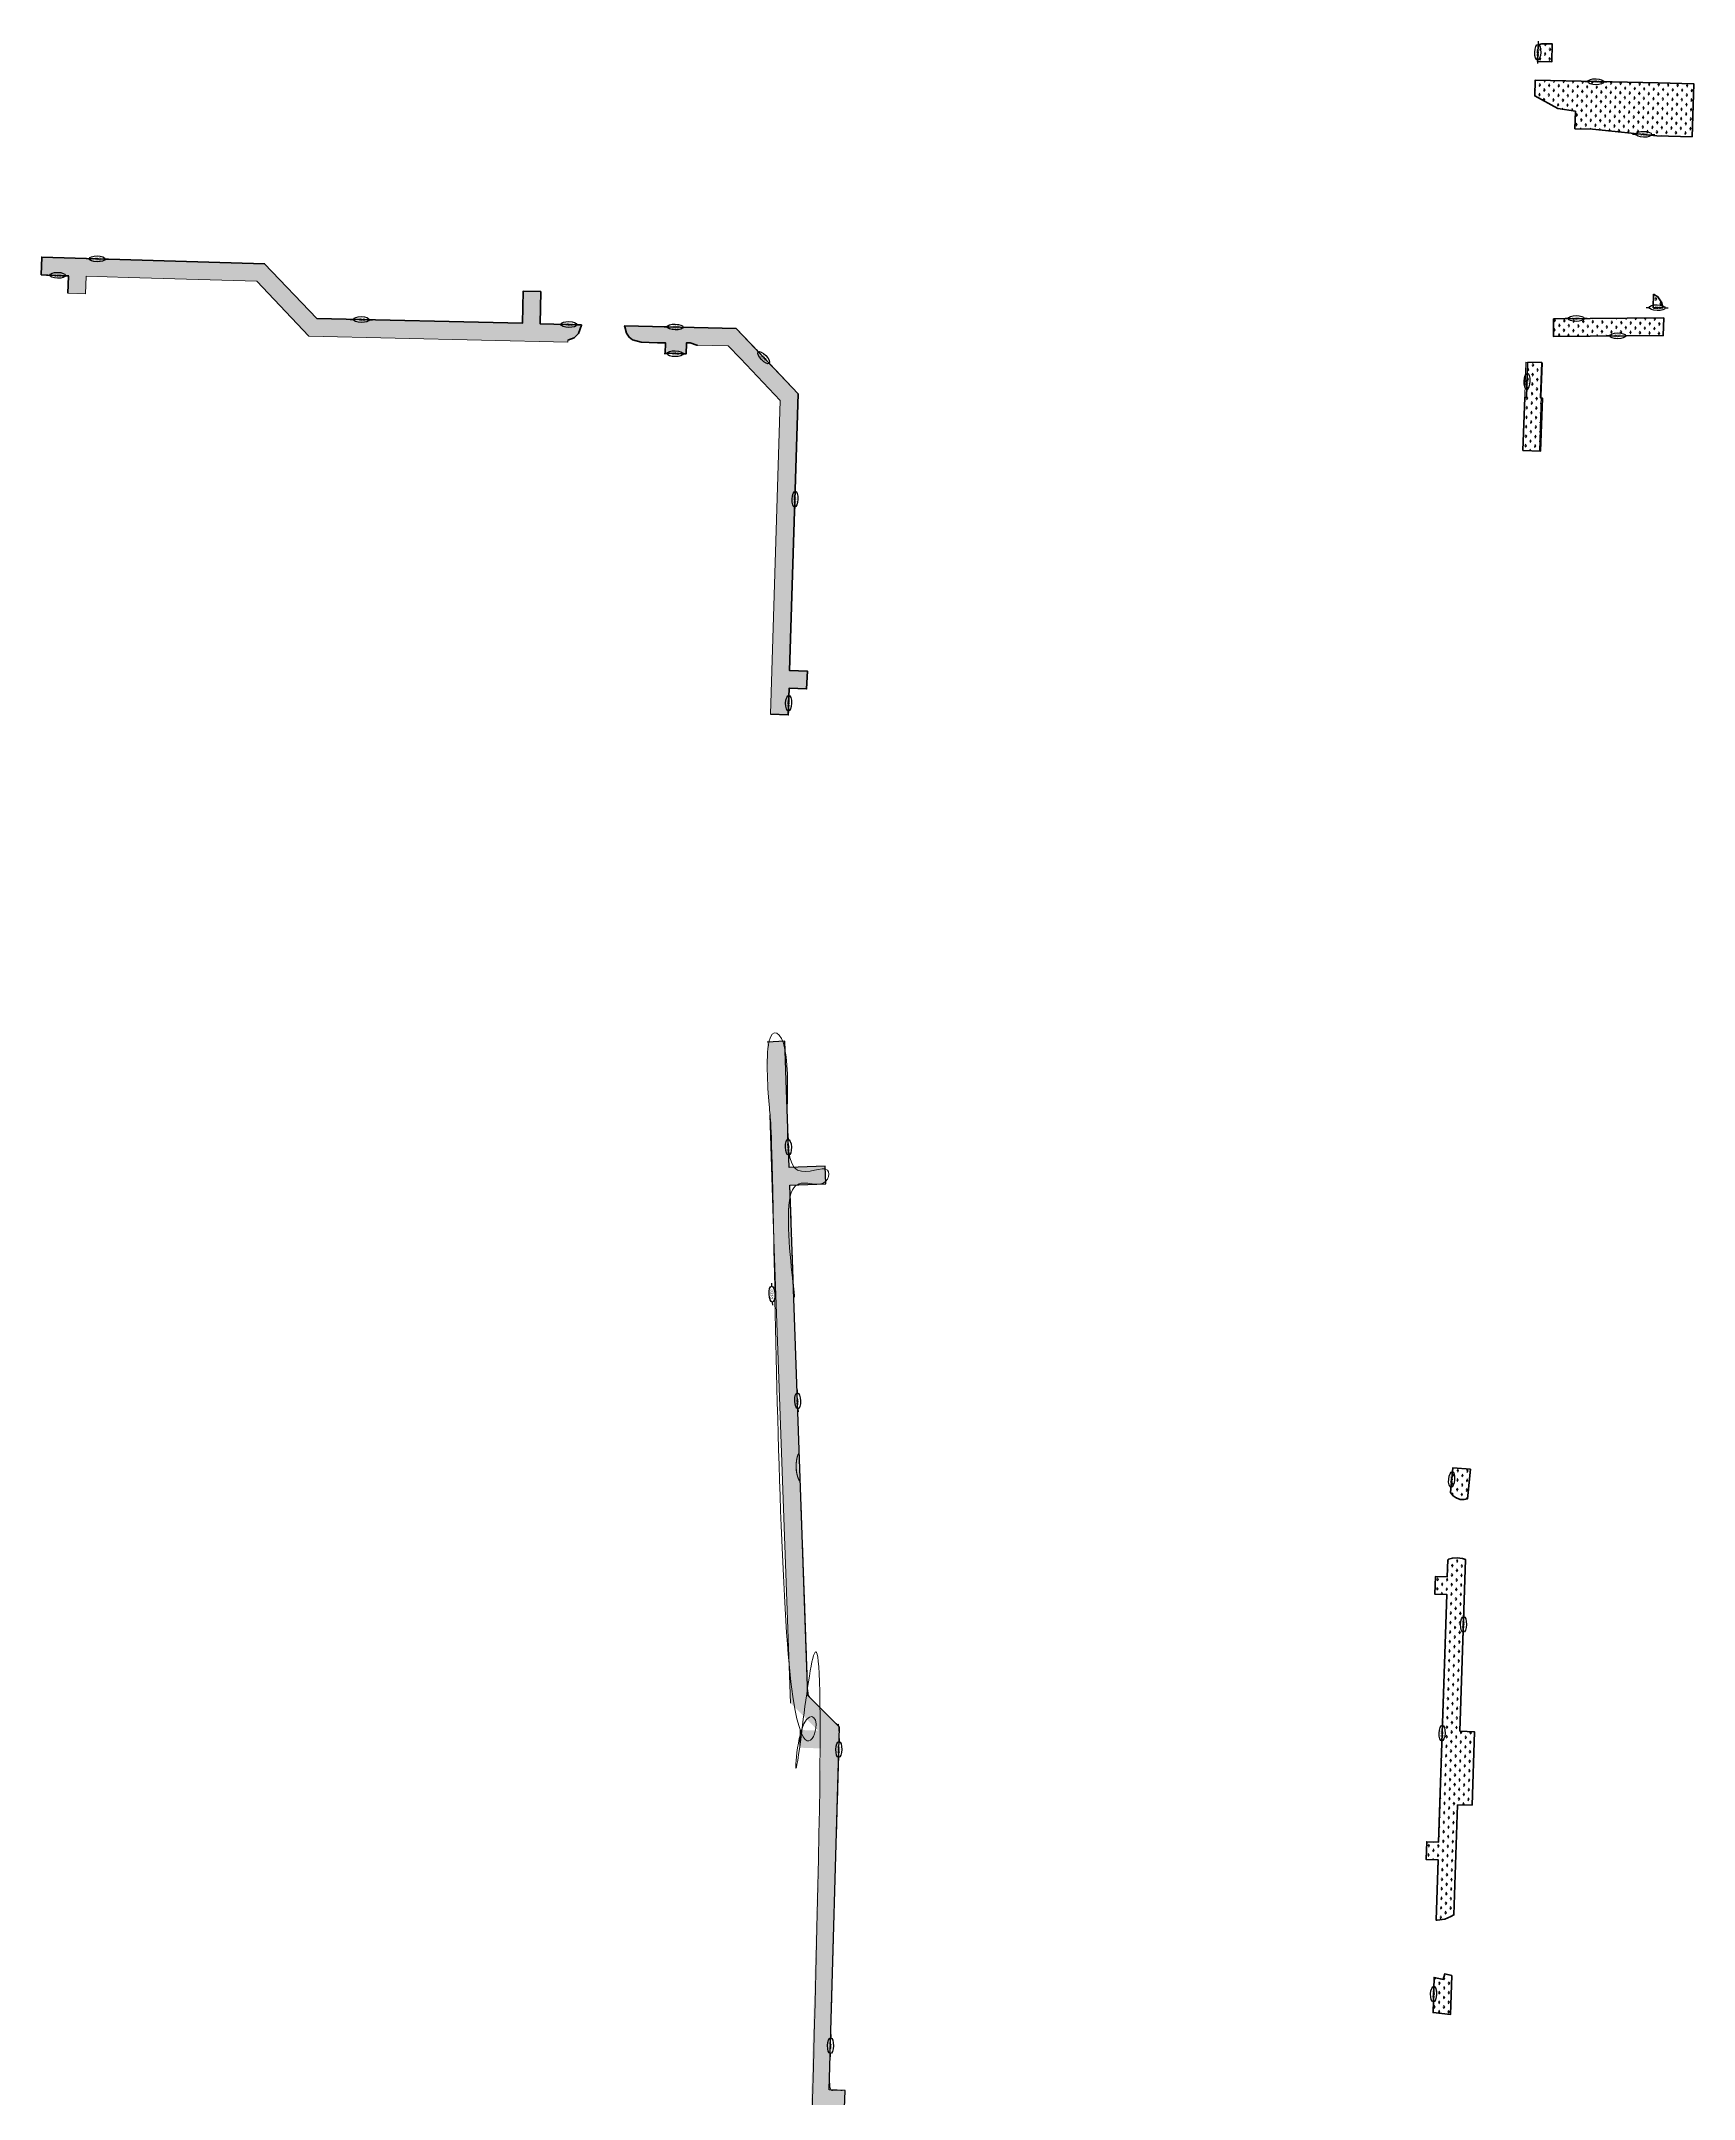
# Model space of a CAD drawing. Extents: x 2536944 to 2538528, y 7112605 to 7129181.
# Drawn here: x 2537487 to 2538422, y 7123994 to 7125157 of the extents above; entities that cross this region are included whole.
import ezdxf

# ---------------------------------------------------------------- set-up
doc = ezdxf.new("R2010")
doc.units = 0
doc.header["$MEASUREMENT"] = 0
for name, color, linetype, lineweight in [('C-SW3P-BSOD-09', 7, 'Continuous', 0), ('C-SW3P-BSOD-10', 7, 'Continuous', 0), ('C-SW3P-BSOD-14', 7, 'Continuous', 13), ('C-SW3P-BSOD-SS07', 7, 'Continuous', 0), ('C-SW3P-RFD-09', 7, 'Continuous', 30), ('C-SW3P-SCFN-08', 7, 'Continuous', 0), ('C-SW3P-SCFN-09', 7, 'Continuous', 30), ('C-SW3P-SCFN-10', 7, 'Continuous', 30), ('C-SW3P-SCFN-14', 7, 'Continuous', 40), ('C-SW3P-SCFN-SS03', 7, 'Continuous', 30), ('C-SW3P-SCFN-SS07', 7, 'Continuous', 30)]:
    doc.layers.add(name, color=color, linetype=linetype, lineweight=lineweight)
doc.styles.add('L80', font='simplex.shx', dxfattribs={"height": 0.006667})

# ---------------------------------------------------------------- blocks, each defined once
blk = doc.blocks.new('*U41')
at = {"layer": 'C-SW3P-SCFN-10', "lineweight": 30}
for p, q in [((0.1, 12.5), (0.1, 9)), ((-0.1, -9), (-0.1, -12.5))]:
    blk.add_line(p, q, dxfattribs=at)
blk.add_ellipse((0, 0), major_axis=(0.09, 8.99), ratio=0.369951, dxfattribs=at)
at = {"layer": 'C-SW3P-SCFN-10', "lineweight": 30, "insert": (-1.5, -0.2), "char_height": 3, "width": 189.698, "attachment_point": 2, "rotation": 89.4432, "style": 'L80'}
blk.add_mtext('\\FBRIDGE.shx;SCF\\P ', dxfattribs=at)
blk = doc.blocks.new('*U42')
at = {"layer": 'C-SW3P-SCFN-10', "lineweight": 30}
for p, q in [((0.1, 12.5), (0.1, 9)), ((-0.1, -9), (-0.1, -12.5))]:
    blk.add_line(p, q, dxfattribs=at)
blk.add_ellipse((0, 0), major_axis=(0.09, 8.99), ratio=0.369951, dxfattribs=at)
at = {"layer": 'C-SW3P-SCFN-10', "lineweight": 30, "insert": (-1.5, -0.2), "char_height": 3, "width": 189.698, "attachment_point": 2, "rotation": 89.4432, "style": 'L80'}
blk.add_mtext('\\FBRIDGE.shx;SCF\\P ', dxfattribs=at)
blk = doc.blocks.new('*U43')
at = {"layer": 'C-SW3P-SCFN-10', "lineweight": 30}
for p, q in [((0.1, 12.5), (0.1, 9)), ((-0.1, -9), (-0.1, -12.5))]:
    blk.add_line(p, q, dxfattribs=at)
blk.add_ellipse((0, 0), major_axis=(0.09, 8.99), ratio=0.369951, dxfattribs=at)
at = {"layer": 'C-SW3P-SCFN-10', "lineweight": 30, "insert": (-1.5, -0.2), "char_height": 3, "width": 189.698, "attachment_point": 2, "rotation": 89.4432, "style": 'L80'}
blk.add_mtext('\\FBRIDGE.shx;SCF\\P ', dxfattribs=at)
blk = doc.blocks.new('*U44')
at = {"layer": 'C-SW3P-SCFN-10', "lineweight": 30}
for p, q in [((0.1, 12.5), (0.1, 9)), ((-0.1, -9), (-0.1, -12.5))]:
    blk.add_line(p, q, dxfattribs=at)
blk.add_ellipse((0, 0), major_axis=(0.09, 8.99), ratio=0.369951, dxfattribs=at)
at = {"layer": 'C-SW3P-SCFN-10', "lineweight": 30, "insert": (-1.5, -0.2), "char_height": 3, "width": 189.698, "attachment_point": 2, "rotation": 89.4432, "style": 'L80'}
blk.add_mtext('\\FBRIDGE.shx;SCF\\P ', dxfattribs=at)
blk = doc.blocks.new('*U85')
at = {"layer": 'C-SW3P-RFD-09'}
for p, q in [((0.1, 12.5), (0.1, 9)), ((-0.1, -9), (-0.1, -12.5))]:
    blk.add_line(p, q, dxfattribs=at)
blk.add_ellipse((0, 0), major_axis=(0.09, 8.99), ratio=0.369951, dxfattribs=at)
at = {"layer": 'C-SW3P-RFD-09', "insert": (-1.5, 0), "char_height": 3, "width": 189.698, "attachment_point": 2, "rotation": 89.4432, "style": 'L80'}
blk.add_mtext('\\FBRIDGE.shx;RFD2\\P ', dxfattribs=at)
blk = doc.blocks.new('*U86')
at = {"layer": 'C-SW3P-SCFN-09'}
for p, q in [((0.1, 12.5), (0.1, 9)), ((-0.1, -9), (-0.1, -12.5))]:
    blk.add_line(p, q, dxfattribs=at)
blk.add_ellipse((0, 0), major_axis=(0.09, 8.99), ratio=0.369951, dxfattribs=at)
at = {"layer": 'C-SW3P-SCFN-09', "insert": (-1.5, -0.2), "char_height": 3, "width": 189.698, "attachment_point": 2, "rotation": 89.4432, "style": 'L80'}
blk.add_mtext('\\FBRIDGE.shx;SCF\\P ', dxfattribs=at)
blk = doc.blocks.new('*U89')
at = {"layer": 'C-SW3P-SCFN-09'}
for p, q in [((0.1, 12.5), (0.1, 9)), ((-0.1, -9), (-0.1, -12.5))]:
    blk.add_line(p, q, dxfattribs=at)
blk.add_ellipse((0, 0), major_axis=(0.09, 8.99), ratio=0.369951, dxfattribs=at)
at = {"layer": 'C-SW3P-SCFN-09', "insert": (-1.5, -0.2), "char_height": 3, "width": 189.698, "attachment_point": 2, "rotation": 89.4432, "style": 'L80'}
blk.add_mtext('\\FBRIDGE.shx;SCF\\P ', dxfattribs=at)
blk = doc.blocks.new('*U90')
at = {"layer": 'C-SW3P-SCFN-09'}
for p, q in [((0.1, 12.5), (0.1, 9)), ((-0.1, -9), (-0.1, -12.5))]:
    blk.add_line(p, q, dxfattribs=at)
blk.add_ellipse((0, 0), major_axis=(0.09, 8.99), ratio=0.369951, dxfattribs=at)
at = {"layer": 'C-SW3P-SCFN-09', "insert": (-1.5, -0.2), "char_height": 3, "width": 189.698, "attachment_point": 2, "rotation": 89.4432, "style": 'L80'}
blk.add_mtext('\\FBRIDGE.shx;SCF\\P ', dxfattribs=at)
blk = doc.blocks.new('*U91')
at = {"layer": 'C-SW3P-SCFN-09'}
for p, q in [((0.1, 12.5), (0.1, 9)), ((-0.1, -9), (-0.1, -12.5))]:
    blk.add_line(p, q, dxfattribs=at)
blk.add_ellipse((0, 0), major_axis=(0.09, 8.99), ratio=0.369951, dxfattribs=at)
at = {"layer": 'C-SW3P-SCFN-09', "insert": (-1.5, -0.2), "char_height": 3, "width": 189.698, "attachment_point": 2, "rotation": 89.4432, "style": 'L80'}
blk.add_mtext('\\FBRIDGE.shx;SCF\\P ', dxfattribs=at)
blk = doc.blocks.new('*U92')
at = {"layer": 'C-SW3P-SCFN-09'}
for p, q in [((0.1, 12.5), (0.1, 9)), ((-0.1, -9), (-0.1, -12.5))]:
    blk.add_line(p, q, dxfattribs=at)
blk.add_ellipse((0, 0), major_axis=(0.09, 8.99), ratio=0.369951, dxfattribs=at)
at = {"layer": 'C-SW3P-SCFN-09', "insert": (-1.5, -0.2), "char_height": 3, "width": 189.698, "attachment_point": 2, "rotation": 89.4432, "style": 'L80'}
blk.add_mtext('\\FBRIDGE.shx;SCF\\P ', dxfattribs=at)
blk = doc.blocks.new('*U93')
at = {"layer": 'C-SW3P-SCFN-09'}
for p, q in [((0.1, 12.5), (0.1, 9)), ((-0.1, -9), (-0.1, -12.5))]:
    blk.add_line(p, q, dxfattribs=at)
blk.add_ellipse((0, 0), major_axis=(0.09, 8.99), ratio=0.369951, dxfattribs=at)
at = {"layer": 'C-SW3P-SCFN-09', "insert": (-1.5, -0.2), "char_height": 3, "width": 189.698, "attachment_point": 2, "rotation": 89.4432, "style": 'L80'}
blk.add_mtext('\\FBRIDGE.shx;SCF\\P ', dxfattribs=at)
blk = doc.blocks.new('*U94')
at = {"layer": 'C-SW3P-SCFN-09'}
for p, q in [((0.1, 12.5), (0.1, 9)), ((-0.1, -9), (-0.1, -12.5))]:
    blk.add_line(p, q, dxfattribs=at)
blk.add_ellipse((0, 0), major_axis=(0.09, 8.99), ratio=0.369951, dxfattribs=at)
at = {"layer": 'C-SW3P-SCFN-09', "insert": (-1.5, -0.2), "char_height": 3, "width": 189.698, "attachment_point": 2, "rotation": 89.4432, "style": 'L80'}
blk.add_mtext('\\FBRIDGE.shx;SCF\\P ', dxfattribs=at)
blk = doc.blocks.new('*U95')
at = {"layer": 'C-SW3P-SCFN-09'}
for p, q in [((0.1, 12.5), (0.1, 9)), ((-0.1, -9), (-0.1, -12.5))]:
    blk.add_line(p, q, dxfattribs=at)
blk.add_ellipse((0, 0), major_axis=(0.09, 8.99), ratio=0.369951, dxfattribs=at)
at = {"layer": 'C-SW3P-SCFN-09', "insert": (-1.5, -0.2), "char_height": 3, "width": 189.698, "attachment_point": 2, "rotation": 89.4432, "style": 'L80'}
blk.add_mtext('\\FBRIDGE.shx;SCF\\P ', dxfattribs=at)
blk = doc.blocks.new('*U96')
at = {"layer": 'C-SW3P-SCFN-09'}
for p, q in [((0.1, 12.5), (0.1, 9)), ((-0.1, -9), (-0.1, -12.5))]:
    blk.add_line(p, q, dxfattribs=at)
blk.add_ellipse((0, 0), major_axis=(0.09, 8.99), ratio=0.369951, dxfattribs=at)
at = {"layer": 'C-SW3P-SCFN-09', "insert": (-1.5, -0.2), "char_height": 3, "width": 189.698, "attachment_point": 2, "rotation": 89.4432, "style": 'L80'}
blk.add_mtext('\\FBRIDGE.shx;SCF\\P ', dxfattribs=at)
blk = doc.blocks.new('*U97')
at = {"layer": 'C-SW3P-SCFN-09'}
for p, q in [((0.1, 12.5), (0.1, 9)), ((-0.1, -9), (-0.1, -12.5))]:
    blk.add_line(p, q, dxfattribs=at)
blk.add_ellipse((0, 0), major_axis=(0.09, 8.99), ratio=0.369951, dxfattribs=at)
at = {"layer": 'C-SW3P-SCFN-09', "insert": (-1.5, -0.2), "char_height": 3, "width": 189.698, "attachment_point": 2, "rotation": 89.4432, "style": 'L80'}
blk.add_mtext('\\FBRIDGE.shx;SCF\\P ', dxfattribs=at)
blk = doc.blocks.new('*U98')
at = {"layer": 'C-SW3P-SCFN-09'}
for p, q in [((0.1, 12.5), (0.1, 9)), ((-0.1, -9), (-0.1, -12.5))]:
    blk.add_line(p, q, dxfattribs=at)
blk.add_ellipse((0, 0), major_axis=(0.09, 8.99), ratio=0.369951, dxfattribs=at)
at = {"layer": 'C-SW3P-SCFN-09', "insert": (-1.5, -0.2), "char_height": 3, "width": 189.698, "attachment_point": 2, "rotation": 89.4432, "style": 'L80'}
blk.add_mtext('\\FBRIDGE.shx;SCF\\P ', dxfattribs=at)
blk = doc.blocks.new('*U99')
at = {"layer": 'C-SW3P-SCFN-09'}
for p, q in [((0.1, 12.5), (0.1, 9)), ((-0.1, -9), (-0.1, -12.5))]:
    blk.add_line(p, q, dxfattribs=at)
blk.add_ellipse((0, 0), major_axis=(0.09, 8.99), ratio=0.369951, dxfattribs=at)
at = {"layer": 'C-SW3P-SCFN-09', "insert": (-1.5, -0.2), "char_height": 3, "width": 189.698, "attachment_point": 2, "rotation": 89.4432, "style": 'L80'}
blk.add_mtext('\\FBRIDGE.shx;SCF\\P ', dxfattribs=at)
blk = doc.blocks.new('*U100')
at = {"layer": 'C-SW3P-SCFN-09'}
for p, q in [((0.1, 12.5), (0.1, 9)), ((-0.1, -9), (-0.1, -12.5))]:
    blk.add_line(p, q, dxfattribs=at)
blk.add_ellipse((0, 0), major_axis=(0.09, 8.99), ratio=0.369951, dxfattribs=at)
at = {"layer": 'C-SW3P-SCFN-09', "insert": (-1.5, -0.2), "char_height": 3, "width": 189.698, "attachment_point": 2, "rotation": 89.4432, "style": 'L80'}
blk.add_mtext('\\FBRIDGE.shx;SCF\\P ', dxfattribs=at)
blk = doc.blocks.new('*U114')
at = {"layer": 'C-SW3P-SCFN-SS07', "lineweight": 30}
for p, q in [((0.1, 12.5), (0.1, 9)), ((-0.1, -9), (-0.1, -12.5))]:
    blk.add_line(p, q, dxfattribs=at)
blk.add_ellipse((0, 0), major_axis=(0.09, 8.99), ratio=0.369951, dxfattribs=at)
at = {"layer": 'C-SW3P-SCFN-SS07', "lineweight": 30, "insert": (-1.5, -0.2), "char_height": 3, "width": 189.698, "attachment_point": 2, "rotation": 89.4432, "style": 'L80'}
blk.add_mtext('\\FBRIDGE.shx;SCF\\P ', dxfattribs=at)
blk = doc.blocks.new('*U115')
at = {"layer": 'C-SW3P-SCFN-SS07', "lineweight": 30}
for p, q in [((0.1, 12.5), (0.1, 9)), ((-0.1, -9), (-0.1, -12.5))]:
    blk.add_line(p, q, dxfattribs=at)
blk.add_ellipse((0, 0), major_axis=(0.09, 8.99), ratio=0.369951, dxfattribs=at)
at = {"layer": 'C-SW3P-SCFN-SS07', "lineweight": 30, "insert": (-1.5, -0.2), "char_height": 3, "width": 189.698, "attachment_point": 2, "rotation": 89.4432, "style": 'L80'}
blk.add_mtext('\\FBRIDGE.shx;SCF\\P ', dxfattribs=at)
blk = doc.blocks.new('*U126')
at = {"layer": 'C-SW3P-SCFN-14', "lineweight": 30}
for p, q in [((0.1, 12.5), (0.1, 9)), ((-0.1, -9), (-0.1, -12.5))]:
    blk.add_line(p, q, dxfattribs=at)
blk.add_ellipse((0, 0), major_axis=(0.09, 8.99), ratio=0.369951, dxfattribs=at)
at = {"layer": 'C-SW3P-SCFN-14', "lineweight": 30, "insert": (-1.5, -0.2), "char_height": 3, "width": 189.698, "attachment_point": 2, "rotation": 89.4432, "style": 'L80'}
blk.add_mtext('\\FBRIDGE.shx;SCF\\P ', dxfattribs=at)
blk = doc.blocks.new('*U127')
at = {"layer": 'C-SW3P-SCFN-14', "lineweight": 30}
for p, q in [((0.1, 12.5), (0.1, 9)), ((-0.1, -9), (-0.1, -12.5))]:
    blk.add_line(p, q, dxfattribs=at)
blk.add_ellipse((0, 0), major_axis=(0.09, 8.99), ratio=0.369951, dxfattribs=at)
at = {"layer": 'C-SW3P-SCFN-14', "lineweight": 30, "insert": (-1.5, -0.2), "char_height": 3, "width": 189.698, "attachment_point": 2, "rotation": 89.4432, "style": 'L80'}
blk.add_mtext('\\FBRIDGE.shx;SCF\\P ', dxfattribs=at)
blk = doc.blocks.new('*U128')
at = {"layer": 'C-SW3P-SCFN-14', "lineweight": 30}
for p, q in [((0.1, 12.5), (0.1, 9)), ((-0.1, -9), (-0.1, -12.5))]:
    blk.add_line(p, q, dxfattribs=at)
blk.add_ellipse((0, 0), major_axis=(0.09, 8.99), ratio=0.369951, dxfattribs=at)
at = {"layer": 'C-SW3P-SCFN-14', "lineweight": 30, "insert": (-1.5, -0.2), "char_height": 3, "width": 189.698, "attachment_point": 2, "rotation": 89.4432, "style": 'L80'}
blk.add_mtext('\\FBRIDGE.shx;SCF\\P ', dxfattribs=at)
blk = doc.blocks.new('*U129')
at = {"layer": 'C-SW3P-SCFN-14', "lineweight": 30}
for p, q in [((0.1, 12.5), (0.1, 9)), ((-0.1, -9), (-0.1, -12.5))]:
    blk.add_line(p, q, dxfattribs=at)
blk.add_ellipse((0, 0), major_axis=(0.09, 8.99), ratio=0.369951, dxfattribs=at)
at = {"layer": 'C-SW3P-SCFN-14', "lineweight": 30, "insert": (-1.5, -0.2), "char_height": 3, "width": 189.698, "attachment_point": 2, "rotation": 89.4432, "style": 'L80'}
blk.add_mtext('\\FBRIDGE.shx;SCF\\P ', dxfattribs=at)
blk = doc.blocks.new('*U130')
at = {"layer": 'C-SW3P-SCFN-14', "lineweight": 30}
for p, q in [((0.1, 12.5), (0.1, 9)), ((-0.1, -9), (-0.1, -12.5))]:
    blk.add_line(p, q, dxfattribs=at)
blk.add_ellipse((0, 0), major_axis=(0.09, 8.99), ratio=0.369951, dxfattribs=at)
at = {"layer": 'C-SW3P-SCFN-14', "lineweight": 30, "insert": (-1.5, -0.2), "char_height": 3, "width": 189.698, "attachment_point": 2, "rotation": 89.4432, "style": 'L80'}
blk.add_mtext('\\FBRIDGE.shx;SCF\\P ', dxfattribs=at)

msp = doc.modelspace()

# ---------------------------------------------------------------- hatches: boundary and pattern name
at = {"layer": 'C-SW3P-BSOD-09', "lineweight": 13}
h = msp.add_hatch(dxfattribs=at)
h.set_pattern_fill('GRASS', color=256, style=0)
h.set_pattern_definition([(-1.9833, (2537698.812, 7124995.7665), (5.18672, -5.55884), [1.008, -4.368]), (126.67647, (2537699.81945, 7124995.7316), (15.3741082, -22.0492902), [1.07572, -33.34747]), (229.35685, (2537699.81945, 7124995.7316), (-16.8625683, -20.932945), [1.07572, -33.34747]), (126.67647, (2537702.4128, 7124992.9522), (15.3741082, -22.0492902), [1.07572, -33.34747]), (-1.9833, (2537701.5915, 7124998.36), (5.18672, -5.55884), [1.008, -4.368]), (229.35685, (2537702.5989, 7124998.325), (-16.8625683, -20.932945), [1.07572, -33.34747])])
h.paths.add_polyline_path([(2537536.5, 7125023), (2537609.2, 7125020.8), (2537638.7, 7124989.9), (2537785, 7124986.5), (2537785.1, 7124987.6), (2537788.7, 7124988.9), (2537791.2, 7124991.4), (2537792.8, 7124996), (2537792.8, 7124996.3), (2537769.4, 7124996.8), (2537769.8, 7125015), (2537759.8, 7125015.2), (2537759.4, 7124997.1), (2537643.1, 7124999.8), (2537613.6, 7125030.7), (2537487.6, 7125034.5), (2537487.3, 7125024.5), (2537502.7, 7125024.1), (2537502.4, 7125014.1), (2537512.4, 7125013.8), (2537512.7, 7125023.8)])
h = msp.add_hatch(dxfattribs=at)
h.set_pattern_fill('GRASS', color=256, style=0)
h.set_pattern_definition([(-1.9833, (2537902.171, 7124836.117), (5.18672, -5.55884), [1.008, -4.368]), (126.67647, (2537903.1784, 7124836.0819), (15.374108, -22.0492902), [1.07572, -33.34747]), (229.35685, (2537903.1784, 7124836.0819), (-16.8625683, -20.932945), [1.07572, -33.34747]), (126.67647, (2537905.77175, 7124833.3025), (15.374108, -22.0492902), [1.07572, -33.34747]), (-1.9833, (2537904.9504, 7124838.71), (5.18672, -5.55884), [1.008, -4.368]), (229.35685, (2537905.9578, 7124838.6753), (-16.8625683, -20.932945), [1.07572, -33.34747])])
h.paths.add_polyline_path([(2537871.4, 7124994.4), (2537861.4, 7124994.7), (2537817.2, 7124995.7), (2537817.3, 7124995), (2537818.2, 7124991.5), (2537819.7, 7124989.3), (2537821.8, 7124987.6), (2537823.8, 7124987), (2537826.5, 7124986.4), (2537831, 7124986.3), (2537840.3, 7124986.2), (2537840.2, 7124980.2), (2537852, 7124979.9), (2537852.1, 7124986), (2537854.2, 7124986), (2537858, 7124984.8), (2537858.3, 7124984.7), (2537875.8, 7124984.3), (2537882.7, 7124977.1), (2537905.2, 7124953.4), (2537899.7, 7124776.2), (2537909.7, 7124775.8), (2537910.2, 7124790.8), (2537920.1, 7124790.5), (2537920.5, 7124800.5), (2537910.5, 7124800.8), (2537915.3, 7124957.2), (2537892.8, 7124981), (2537880.2, 7124994.2)])
h = msp.add_hatch(dxfattribs=at)
h.set_pattern_fill('GRASS', color=256, style=0)
h.set_pattern_definition([(-1.98334, (2537919.5197, 7123779.7326), (5.186722, -5.558837), [1.008, -4.368]), (126.67647, (2537920.5271, 7123779.6977), (15.3741082, -22.0492902), [1.075725, -33.34747]), (229.35685, (2537920.5271, 7123779.6977), (-16.8625683, -20.9329451), [1.075725, -33.34747]), (126.67647, (2537923.12045, 7123776.91825), (15.3741082, -22.0492902), [1.075725, -33.34747]), (-1.98334, (2537922.299, 7123782.326), (5.186722, -5.558837), [1.008, -4.368]), (229.35685, (2537923.3065, 7123782.291), (-16.8625683, -20.9329451), [1.075725, -33.34747])])
edge = h.paths.add_edge_path()
edge.add_line((2537925.7, 7123748.8), (2537927, 7123793.8))
edge.add_line((2537927, 7123793.8), (2537932.6, 7123988.7))
edge.add_line((2537932.6, 7123988.7), (2537941.5, 7123988.4))
edge.add_line((2537941.5, 7123988.4), (2537941.8, 7123998.4))
edge.add_line((2537941.8, 7123998.4), (2537932.8, 7123998.7))
edge.add_line((2537932.8, 7123998.7), (2537938.7, 7124203.8))
edge.add_line((2537938.7, 7124203.8), (2537934.6, 7124207.8))
edge.add_line((2537934.6, 7124207.8), (2537920.8, 7124221.6))
edge.add_line((2537920.8, 7124221.6), (2537916.5, 7124342.3))
edge.add_ellipse((2537917.5, 7124350.6), major_axis=(-0.33, 8.94), ratio=0.371625, start_angle=22.9873, end_angle=156.7409, ccw=False)
edge.add_line((2537915.9, 7124358.8), (2537911.9, 7124473.3))
edge.add_line((2537911.9, 7124473.3), (2537910.6, 7124510))
edge.add_line((2537910.6, 7124510), (2537930.9, 7124510.7))
edge.add_line((2537930.9, 7124510.7), (2537930.6, 7124520.7))
edge.add_line((2537930.6, 7124520.7), (2537910.2, 7124520))
edge.add_line((2537910.2, 7124520), (2537909.1, 7124550.2))
edge.add_line((2537909.1, 7124550.2), (2537909.1, 7124552.4))
edge.add_line((2537909.1, 7124552.4), (2537907.7, 7124591.3))
edge.add_line((2537907.7, 7124591.3), (2537897.7, 7124590.9))
edge.add_line((2537897.7, 7124590.9), (2537899.2, 7124549.8))
edge.add_line((2537899.2, 7124549.8), (2537901.6, 7124479.4))
edge.add_line((2537901.6, 7124479.4), (2537911, 7124217.3))
edge.add_line((2537911, 7124217.3), (2537926.5, 7124201.8))
edge.add_line((2537926.5, 7124201.8), (2537916.5, 7124202.1))
edge.add_line((2537916.5, 7124202.1), (2537916.2, 7124192.1))
edge.add_line((2537916.2, 7124192.1), (2537928.3, 7124191.7))
edge.add_line((2537928.3, 7124191.7), (2537913.1, 7123658.9))
edge.add_line((2537913.1, 7123658.9), (2537923.1, 7123658.4))
edge.add_line((2537923.1, 7123658.4), (2537923.1, 7123658.8))
edge.add_line((2537923.1, 7123658.8), (2537925.7, 7123748.8))
at = {"layer": 'C-SW3P-BSOD-10', "lineweight": 13}
h = msp.add_hatch(dxfattribs=at)
h.set_pattern_fill('GRASS', color=256, style=0)
h.set_pattern_definition([(-1.882, (2538276.988, 7124349.069), (5.1965, -5.5497), [1.008, -4.368]), (126.7776, (2538277.9952, 7124349.0359), (15.413016, -22.02211), [1.07572, -33.34747]), (229.458, (2538277.9952, 7124349.0359), (-16.82558, -20.962686), [1.07572, -33.34747]), (126.7776, (2538280.59345, 7124346.2611), (15.413016, -22.02211), [1.0757, -33.34747]), (-1.882, (2538279.7626, 7124351.6673), (5.1965, -5.5497), [1.008, -4.368]), (229.458, (2538280.77, 7124351.6342), (-16.82558, -20.962686), [1.07572, -33.34747])])
h.paths.add_polyline_path([(2538285.5, 7124350.3), (2538284.2, 7124336.4), (2538285.7, 7124334.5), (2538287.3, 7124333.3), (2538289.6, 7124332.4), (2538291.8, 7124332.4), (2538293.8, 7124332.8), (2538295.4, 7124349.5)])
h = msp.add_hatch(dxfattribs=at)
h.set_pattern_fill('GRASS', color=256, style=0)
h.set_pattern_definition([(-1.8822, (2538253.092, 7124072.858), (5.19653, -5.54967), [1.008, -4.368]), (126.77763, (2538254.0997, 7124072.825), (15.413016, -22.0221103), [1.07572, -33.34747]), (229.458, (2538254.0997, 7124072.825), (-16.8255814, -20.962686), [1.07572, -33.34747]), (126.77763, (2538256.698, 7124070.0502), (15.413016, -22.0221103), [1.07572, -33.34747]), (-1.8822, (2538255.867, 7124075.4564), (5.19653, -5.54967), [1.008, -4.368]), (229.458, (2538256.87455, 7124075.4233), (-16.8255814, -20.962686), [1.07572, -33.34747])])
h.paths.add_polyline_path([(2538276, 7124094.7), (2538277.1, 7124128.8), (2538270.4, 7124129), (2538270.7, 7124139), (2538277.4, 7124138.8), (2538282, 7124278.7), (2538275.3, 7124278.9), (2538275.7, 7124288.9), (2538282.3, 7124288.7), (2538282.7, 7124298.3), (2538285.2, 7124299.3), (2538287.9, 7124299.5), (2538290.9, 7124299.1), (2538292.7, 7124298.4), (2538289.5, 7124201.4), (2538297.7, 7124201.1), (2538296.4, 7124159.6), (2538288.1, 7124159.9), (2538286.1, 7124097.6), (2538284.4, 7124096.7), (2538280.9, 7124095.2), (2538276.6, 7124094.7)])
h = msp.add_hatch(dxfattribs=at)
h.set_pattern_fill('GRASS', color=256, style=0)
h.set_pattern_definition([(-0.557, (2538277.2494, 7124053.6367), (5.3235, -5.428), [1.008, -4.368]), (128.103, (2538278.2574, 7124053.6269), (15.918283, -21.6597), [1.0757, -33.3475]), (230.7834, (2538278.2574, 7124053.6269), (-16.336194, -21.34627), [1.0757, -33.3475]), (128.103, (2538280.9191, 7124050.9129), (15.918283, -21.6597), [1.0757, -33.3475]), (-0.557, (2538279.9634, 7124056.2985), (5.3235, -5.428), [1.008, -4.368]), (230.7834, (2538280.97135, 7124056.28866), (-16.336194, -21.34627), [1.0757, -33.34747])])
edge = h.paths.add_edge_path()
edge.add_ellipse((2538274.6, 7124052.9), major_axis=(0.14, 4.49), ratio=0.369951, start_angle=180.4168, end_angle=359.2789, ccw=False)
edge.add_line((2538274.4, 7124048.4), (2538274.3, 7124042.4))
edge.add_line((2538274.3, 7124042.4), (2538275.1, 7124042.3))
edge.add_line((2538275.1, 7124042.3), (2538284.2, 7124041.4))
edge.add_line((2538284.2, 7124041.4), (2538284.5, 7124050.6))
edge.add_line((2538284.5, 7124050.6), (2538284.9, 7124063.4))
edge.add_line((2538284.9, 7124063.4), (2538280.9, 7124064.3))
edge.add_line((2538280.9, 7124064.3), (2538280.1, 7124061.2))
edge.add_line((2538280.1, 7124061.2), (2538274.9, 7124062.3))
edge.add_line((2538274.9, 7124062.3), (2538274.7, 7124057.4))
at = {"layer": 'C-SW3P-BSOD-14', "lineweight": 13}
h = msp.add_hatch(dxfattribs=at)
h.set_pattern_fill('GRASS', color=256, style=0)
h.set_pattern_definition([(-1.825, (2538328.719, 7125141.495), (5.202, -5.5445), [1.008, -4.368]), (126.835, (2538329.7265, 7125141.4629), (15.435013, -22.0067), [1.0757, -33.34747]), (229.5153, (2538329.7265, 7125141.4629), (-16.804627, -20.979488), [1.0757, -33.34747]), (126.835, (2538332.3275, 7125138.6907), (15.435013, -22.0067), [1.0757, -33.34747]), (-1.825, (2538331.491, 7125144.096), (5.202, -5.5445), [1.008, -4.368]), (229.515, (2538332.4987, 7125144.0639), (-16.804627, -20.97949), [1.0757, -33.3475])])
h.paths.add_polyline_path([(2538333.4, 7125145), (2538333.7, 7125154.5), (2538335.8, 7125155.1), (2538341.7, 7125155), (2538341.4, 7125144.8)])
h = msp.add_hatch(dxfattribs=at)
h.set_pattern_fill('GRASS', color=256, style=0)
h.set_pattern_definition([(-2.02, (2538365.8697, 7125119.787), (5.18313, -5.5622), [1.008, -4.368]), (126.6395, (2538366.8771, 7125119.75145), (15.359869, -22.059212), [1.07572, -33.34747]), (229.3199, (2538366.8771, 7125119.75145), (-16.87608, -20.922053), [1.07572, -33.34747]), (126.6395, (2538369.4686, 7125116.97036), (15.359869, -22.059212), [1.07572, -33.34747]), (-2.02, (2538368.651, 7125122.3786), (5.18313, -5.5622), [1.008, -4.368]), (229.3199, (2538369.65816, 7125122.343), (-16.87608, -20.922053), [1.07572, -33.34747])])
h.paths.add_polyline_path([(2538354.8, 7125116.9), (2538354.5, 7125107), (2538364.5, 7125106.8), (2538400.9, 7125103.1), (2538420.8, 7125102.5), (2538421.8, 7125132.4), (2538401.6, 7125132.9), (2538332, 7125134.4), (2538331.8, 7125125.6), (2538344.9, 7125118.4)])
at = {"layer": 'C-SW3P-BSOD-14'}
h = msp.add_hatch(dxfattribs=at)
h.set_pattern_fill('GRASS', color=256, style=0)
h.set_pattern_definition([(-1.825, (2538394.3826, 7125011.047), (5.202, -5.5445), [1.008, -4.368]), (126.835, (2538395.3901, 7125011.0147), (15.43501, -22.0067), [1.0757, -33.3475]), (229.515, (2538395.3901, 7125011.0147), (-16.80463, -20.97949), [1.0757, -33.3475]), (126.835, (2538397.9912, 7125008.2424), (15.43501, -22.0067), [1.0757, -33.3475]), (-1.825, (2538397.155, 7125013.648), (5.202, -5.5445), [1.008, -4.368]), (229.515, (2538398.1624, 7125013.6157), (-16.80463, -20.97949), [1.0757, -33.3475])])
h.paths.add_polyline_path([(2538399, 7125013.6), (2538398.8, 7125005.9), (2538404.2, 7125005.8), (2538403.6, 7125008.7), (2538401.4, 7125012.1)])
at = {"layer": 'C-SW3P-BSOD-14', "lineweight": 13}
h = msp.add_hatch(dxfattribs=at)
h.set_pattern_fill('GRASS', color=256, style=0)
h.set_pattern_definition([(-1.825, (2538318.4183, 7124941.5584), (5.2021, -5.5445), [1.008, -4.368]), (126.835, (2538319.4258, 7124941.5263), (15.435013, -22.006699), [1.07572, -33.34747]), (229.5153, (2538319.4258, 7124941.5263), (-16.804627, -20.979488), [1.07572, -33.34747]), (126.835, (2538322.0268, 7124938.754), (15.435013, -22.006699), [1.07572, -33.34747]), (-1.825, (2538321.1905, 7124944.1594), (5.2021, -5.5445), [1.008, -4.368]), (229.5153, (2538322.198, 7124944.1273), (-16.804627, -20.979488), [1.07572, -33.34747])])
h.paths.add_polyline_path([(2538336.1, 7124974.8), (2538335.5, 7124956.1), (2538335.4, 7124956.1), (2538334.4, 7124924.9), (2538325.1, 7124925.2), (2538326.1, 7124955.2), (2538326.2, 7124956.2), (2538326.7, 7124975.2)])
at = {"layer": 'C-SW3P-BSOD-SS07', "lineweight": 13}
h = msp.add_hatch(dxfattribs=at)
h.set_pattern_fill('GRASS', color=256, style=0)
h.set_pattern_definition([(-1.882, (2538371.6373, 7124984.2836), (5.1965, -5.5497), [1.008, -4.368]), (126.7776, (2538372.6448, 7124984.2505), (15.413016, -22.02211), [1.07572, -33.34747]), (229.458, (2538372.6448, 7124984.2505), (-16.825581, -20.962686), [1.07572, -33.34747]), (126.7776, (2538375.24304, 7124981.4756), (15.413016, -22.02211), [1.07572, -33.34747]), (-1.882, (2538374.412, 7124986.882), (5.1965, -5.5497), [1.008, -4.368]), (229.458, (2538375.4196, 7124986.8487), (-16.825581, -20.962686), [1.07572, -33.34747])])
h.paths.add_polyline_path([(2538342.4, 7124989.7), (2538404.5, 7124990.1), (2538404.7, 7125000.1), (2538342.4, 7124999.7)])

# ---------------------------------------------------------------- linework, layer by layer
at = {"layer": 'C-SW3P-BSOD-09', "lineweight": 13}
for p, q in [((2537759.8, 7125015.2), (2537769.8, 7125015)), ((2537899.2, 7124549.8), (2537901.6, 7124479.4)), ((2537909.1, 7124550.2), (2537910.2, 7124520)), ((2537930.6, 7124520.7), (2537910.2, 7124520)), ((2537930.6, 7124520.7), (2537930.9, 7124510.7)), ((2537910.6, 7124510), (2537911.6, 7124479.7)), ((2537901.6, 7124479.4), (2537911, 7124217.3)), ((2537911.6, 7124479.7), (2537920.8, 7124221.6)), ((2537938.7, 7124203.8), (2537920.8, 7124221.6)), ((2537938.7, 7124203.8), (2537932.8, 7123998.7))]:
    msp.add_line(p, q, dxfattribs=at)
at = {"layer": 'C-SW3P-BSOD-09', "lineweight": 13, "flags": 128}
for points in [[(2537785, 7124986.5), (2537785.1, 7124987.6), (2537788.7, 7124988.9), (2537791.2, 7124991.4), (2537792.8, 7124996), (2537792.8, 7124996.3), (2537769.4, 7124996.8), (2537769.8, 7125015), (2537759.8, 7125015.2), (2537759.4, 7124997.1), (2537643.1, 7124999.8), (2537613.6, 7125030.7), (2537487.6, 7125034.5), (2537487.3, 7125024.5), (2537502.7, 7125024.1), (2537502.4, 7125014.1), (2537512.4, 7125013.8), (2537512.7, 7125023.8), (2537536.5, 7125023), (2537609.2, 7125020.8), (2537638.7, 7124989.9), (2537785, 7124986.5)], [(2537817.2, 7124995.7), (2537817.3, 7124995), (2537818.2, 7124991.5), (2537819.7, 7124989.3), (2537821.8, 7124987.6), (2537823.8, 7124987), (2537826.5, 7124986.4), (2537831, 7124986.3), (2537840.3, 7124986.2), (2537840.2, 7124980.2), (2537852, 7124979.9), (2537852.1, 7124986), (2537854.2, 7124986), (2537858, 7124984.8), (2537858.3, 7124984.7), (2537875.8, 7124984.3), (2537882.7, 7124977.1), (2537905.2, 7124953.4), (2537899.7, 7124776.2), (2537909.7, 7124775.8), (2537910.2, 7124790.8), (2537920.1, 7124790.5), (2537920.5, 7124800.5), (2537910.5, 7124800.8), (2537915.3, 7124957.2), (2537892.8, 7124981), (2537880.2, 7124994.2), (2537871.4, 7124994.4), (2537861.4, 7124994.7), (2537817.2, 7124995.7)], [(2537911.3, 7124490.5), (2537910.6, 7124510), (2537930.9, 7124510.7), (2537930.6, 7124520.7), (2537910.2, 7124520), (2537909.1, 7124550.2), (2537909.1, 7124552.4)], [(2537912.5, 7124481.9), (2537912.5, 7124481.9)], [(2537915.9, 7124358.8), (2537911.9, 7124473.3)], [(2537924, 7124218.4), (2537920.8, 7124221.6), (2537916.5, 7124342.3)]]:
    msp.add_lwpolyline(points, dxfattribs=at)
at = {"layer": 'C-SW3P-BSOD-09', "lineweight": 0, "flags": 128}
for points in [[(2537536.5, 7125023), (2537609.2, 7125020.8), (2537638.7, 7124989.9), (2537785, 7124986.5), (2537785.1, 7124987.6), (2537788.7, 7124988.9), (2537791.2, 7124991.4), (2537792.8, 7124996), (2537792.8, 7124996.3), (2537769.4, 7124996.8), (2537769.8, 7125015), (2537759.8, 7125015.2), (2537759.4, 7124997.1), (2537643.1, 7124999.8), (2537613.6, 7125030.7), (2537487.6, 7125034.5), (2537487.3, 7125024.5), (2537502.7, 7125024.1), (2537502.4, 7125014.1), (2537512.4, 7125013.8), (2537512.7, 7125023.8)], [(2537871.4, 7124994.4), (2537861.4, 7124994.7), (2537817.2, 7124995.7), (2537817.3, 7124995), (2537818.2, 7124991.5), (2537819.7, 7124989.3), (2537821.8, 7124987.6), (2537823.8, 7124987), (2537826.5, 7124986.4), (2537831, 7124986.3), (2537840.3, 7124986.2), (2537840.2, 7124980.2), (2537852, 7124979.9), (2537852.1, 7124986), (2537854.2, 7124986), (2537858, 7124984.8), (2537858.3, 7124984.7), (2537875.8, 7124984.3), (2537882.7, 7124977.1), (2537905.2, 7124953.4), (2537899.7, 7124776.2), (2537909.7, 7124775.8), (2537910.2, 7124790.8), (2537920.1, 7124790.5), (2537920.5, 7124800.5), (2537910.5, 7124800.8), (2537915.3, 7124957.2), (2537892.8, 7124981), (2537880.2, 7124994.2)]]:
    msp.add_lwpolyline(points, close=True, dxfattribs=at)
at = {"layer": 'C-SW3P-BSOD-09', "lineweight": 13, "extrusion": (0, 0, -1)}
msp.add_ellipse((2537917.5, 7124350.6), major_axis=(-0.33, 8.94), ratio=0.371625, start_param=3.547541, end_param=5.881981, dxfattribs=at)
at = {"layer": 'C-SW3P-BSOD-09', "lineweight": 13}
msp.add_rational_spline([(2537925.7, 7123748.8), (2537926.3, 7123771.3), (2537927, 7123793.8), (2537929.8, 7123891.2), (2537932.6, 7123988.7), (2537937.1, 7123988.5), (2537941.5, 7123988.4), (2537941.7, 7123993.4), (2537941.8, 7123998.4), (2537937.3, 7123998.5), (2537932.8, 7123998.7), (2537935.8, 7124101.2), (2537938.7, 7124203.8), (2537936.7, 7124205.8), (2537934.6, 7124207.8), (2537927.7, 7124214.7), (2537920.8, 7124221.6), (2537918.7, 7124282), (2537916.5, 7124342.3), (2537914.4, 7124344.6), (2537914.2, 7124350.5), (2537914, 7124356.4), (2537915.9, 7124358.8), (2537913.9, 7124416), (2537911.9, 7124473.3), (2537911.2, 7124491.6), (2537910.6, 7124510), (2537920.7, 7124510.3), (2537930.9, 7124510.7), (2537930.7, 7124515.7), (2537930.6, 7124520.7), (2537920.4, 7124520.3), (2537910.2, 7124520), (2537909.7, 7124535.1), (2537909.1, 7124550.2), (2537909.1, 7124551.3), (2537909.1, 7124552.4), (2537908.4, 7124571.8), (2537907.7, 7124591.3), (2537902.7, 7124591.1), (2537897.7, 7124590.9), (2537898.4, 7124570.4), (2537899.2, 7124549.8), (2537900.4, 7124514.6), (2537901.6, 7124479.4), (2537906.3, 7124348.3), (2537911, 7124217.3), (2537918.7, 7124209.5), (2537926.5, 7124201.8), (2537921.5, 7124201.9), (2537916.5, 7124202.1), (2537916.3, 7124197.1), (2537916.2, 7124192.1), (2537922.3, 7124191.9), (2537928.3, 7124191.7), (2537920.7, 7123925.3), (2537913.1, 7123658.9), (2537918.1, 7123658.7), (2537923.1, 7123658.4), (2537923.1, 7123658.6), (2537923.1, 7123658.8), (2537924.4, 7123703.8), (2537925.7, 7123748.8)], [1, 1, 1, 1, 1, 1, 1, 1, 1, 1, 1, 1, 1, 1, 1, 1, 1, 1, 1, 0.83447887715, 1, 0.83447887715, 1, 1, 1, 1, 1, 1, 1, 1, 1, 1, 1, 1, 1, 1, 1, 1, 1, 1, 1, 1, 1, 1, 1, 1, 1, 1, 1, 1, 1, 1, 1, 1, 1, 1, 1, 1, 1, 1, 1, 1, 1], degree=2, knots=[0, 0, 0, 0.037037, 0.037037, 0.074074, 0.074074, 0.111111, 0.111111, 0.148148, 0.148148, 0.185185, 0.185185, 0.222222, 0.222222, 0.259259, 0.259259, 0.296296, 0.296296, 0.333333, 0.333333, 0.5, 0.5, 0.666667, 0.666667, 0.683333, 0.683333, 0.7, 0.7, 0.716667, 0.716667, 0.733333, 0.733333, 0.75, 0.75, 0.766667, 0.766667, 0.783333, 0.783333, 0.8, 0.8, 0.816667, 0.816667, 0.833333, 0.833333, 0.85, 0.85, 0.866667, 0.866667, 0.883333, 0.883333, 0.9, 0.9, 0.916667, 0.916667, 0.933333, 0.933333, 0.95, 0.95, 0.966667, 0.966667, 0.983333, 0.983333, 1, 1, 1], dxfattribs=at)
at = {"layer": 'C-SW3P-BSOD-10', "lineweight": 13}
for p, q in [((2538275.3, 7124278.9), (2538275.7, 7124288.9)), ((2538282.3, 7124288.7), (2538275.7, 7124288.9)), ((2538282, 7124278.7), (2538275.3, 7124278.9)), ((2538270.4, 7124129), (2538270.7, 7124139)), ((2538277.4, 7124138.8), (2538270.7, 7124139)), ((2538277.1, 7124128.8), (2538270.4, 7124129))]:
    msp.add_line(p, q, dxfattribs=at)
at = {"layer": 'C-SW3P-BSOD-10', "lineweight": 13, "flags": 128}
for points in [[(2538285.5, 7124350.3), (2538284.2, 7124336.4), (2538285.7, 7124334.5), (2538287.3, 7124333.3), (2538289.6, 7124332.4), (2538291.8, 7124332.4), (2538293.8, 7124332.8), (2538295.4, 7124349.5)], [(2538276, 7124094.7), (2538277.1, 7124128.8), (2538270.4, 7124129), (2538270.7, 7124139), (2538277.4, 7124138.8), (2538282, 7124278.7), (2538275.3, 7124278.9), (2538275.7, 7124288.9), (2538282.3, 7124288.7), (2538282.7, 7124298.3), (2538285.2, 7124299.3), (2538287.9, 7124299.5), (2538290.9, 7124299.1), (2538292.7, 7124298.4), (2538289.5, 7124201.4), (2538297.7, 7124201.1), (2538296.4, 7124159.6), (2538288.1, 7124159.9), (2538286.1, 7124097.6), (2538284.4, 7124096.7), (2538280.9, 7124095.2), (2538276.6, 7124094.7)]]:
    msp.add_lwpolyline(points, close=True, dxfattribs=at)
for points in [[(2538282.7, 7124298.3), (2538283.1, 7124298.6), (2538285.3, 7124299.3), (2538287.9, 7124299.5), (2538290.9, 7124299.1), (2538292.7, 7124298.4)], [(2538286.1, 7124097.6), (2538284.4, 7124096.7), (2538280.9, 7124095.2), (2538276.6, 7124094.7), (2538276, 7124094.7)]]:
    msp.add_lwpolyline(points, dxfattribs=at)
at = {"layer": 'C-SW3P-BSOD-10', "lineweight": 13}
msp.add_rational_spline([(2538274.7, 7124057.4), (2538276.4, 7124057.2), (2538276.2, 7124052.8), (2538276.1, 7124048.4), (2538274.4, 7124048.4), (2538274.4, 7124045.4), (2538274.3, 7124042.4), (2538274.7, 7124042.4), (2538275.1, 7124042.3), (2538279.7, 7124041.9), (2538284.2, 7124041.4), (2538284.4, 7124046), (2538284.5, 7124050.6), (2538284.7, 7124057), (2538284.9, 7124063.4), (2538282.9, 7124063.9), (2538280.9, 7124064.3), (2538280.5, 7124062.8), (2538280.1, 7124061.2), (2538277.5, 7124061.8), (2538274.9, 7124062.3), (2538274.8, 7124059.8), (2538274.7, 7124057.4)], [1, 0.710608867746, 1, 0.710608867746, 1, 1, 1, 1, 1, 1, 1, 1, 1, 1, 1, 1, 1, 1, 1, 1, 1, 1, 1], degree=2, knots=[0, 0, 0, 0.25, 0.25, 0.5, 0.5, 0.555556, 0.555556, 0.611111, 0.611111, 0.666667, 0.666667, 0.722222, 0.722222, 0.777778, 0.777778, 0.833333, 0.833333, 0.888889, 0.888889, 0.944444, 0.944444, 1, 1, 1], dxfattribs=at)
at = {"layer": 'C-SW3P-BSOD-14', "lineweight": 13, "flags": 128}
for points in [[(2538333.4, 7125145), (2538333.7, 7125154.5), (2538335.8, 7125155.1), (2538341.7, 7125155), (2538341.4, 7125144.8)], [(2538354.8, 7125116.9), (2538354.5, 7125107), (2538364.5, 7125106.8), (2538400.9, 7125103.1), (2538420.8, 7125102.5), (2538421.8, 7125132.4), (2538401.6, 7125132.9), (2538332, 7125134.4), (2538331.8, 7125125.6), (2538344.9, 7125118.4)], [(2538336.1, 7124974.8), (2538335.5, 7124956.1), (2538335.4, 7124956.1), (2538334.4, 7124924.9), (2538325.1, 7124925.2), (2538326.1, 7124955.2), (2538326.2, 7124956.2), (2538326.7, 7124975.2)]]:
    msp.add_lwpolyline(points, close=True, dxfattribs=at)
at = {"layer": 'C-SW3P-BSOD-14', "flags": 128}
msp.add_lwpolyline([(2538399, 7125013.6), (2538398.8, 7125005.9), (2538404.2, 7125005.8), (2538403.6, 7125008.7), (2538401.4, 7125012.1)], close=True, dxfattribs=at)
at = {"layer": 'C-SW3P-BSOD-SS07', "lineweight": 13, "flags": 128}
msp.add_lwpolyline([(2538342.4, 7124989.7), (2538404.5, 7124990.1), (2538404.7, 7125000.1), (2538342.4, 7124999.7)], close=True, dxfattribs=at)
at = {"layer": 'C-SW3P-RFD-09', "lineweight": 13}
msp.add_line((2537916.2, 7124192.1), (2537916.5, 7124202.1), dxfattribs=at)
at = {"layer": 'C-SW3P-SCFN-08', "lineweight": 13}
msp.add_line((2537909.7, 7124775.8), (2537899.7, 7124776.2), dxfattribs=at)
at = {"layer": 'C-SW3P-SCFN-09', "lineweight": 40, "flags": 128}
for points in [[(2537792.8, 7124996.3), (2537769.4, 7124996.8), (2537769.8, 7125015), (2537759.8, 7125015.2), (2537759.4, 7124997.1), (2537643.1, 7124999.8), (2537613.6, 7125030.7), (2537487.6, 7125034.5), (2537487.3, 7125024.5), (2537502.7, 7125023.8), (2537502.4, 7125014.1)], [(2537785.1, 7124987.6), (2537788.7, 7124988.9), (2537791.1, 7124991.3), (2537792.8, 7124996), (2537792.8, 7124996.3)], [(2537899.7, 7124776.2), (2537909.7, 7124775.8), (2537910.2, 7124790.8), (2537920.1, 7124790.5), (2537920.5, 7124800.5), (2537910.5, 7124800.8), (2537915.3, 7124957.2), (2537880.2, 7124994.2), (2537817.2, 7124995.7), (2537817.3, 7124995), (2537818.2, 7124991.5), (2537819.7, 7124989.3), (2537821.7, 7124987.7), (2537826.5, 7124986.4), (2537840.3, 7124985.9), (2537840.2, 7124980.2), (2537852, 7124979.9), (2537852.1, 7124985.7), (2537852.1, 7124986), (2537854.2, 7124986), (2537858, 7124984.8), (2537858.3, 7124984.7)]]:
    msp.add_lwpolyline(points, dxfattribs=at)
at = {"layer": 'C-SW3P-SCFN-09', "lineweight": 30, "flags": 128}
msp.add_lwpolyline([(2537913.1, 7123658.9), (2537923.1, 7123658.4), (2537932.6, 7123988.7), (2537941.5, 7123988.4), (2537941.8, 7123998.4), (2537932.8, 7123998.7), (2537938.7, 7124203.8), (2537920.8, 7124221.6), (2537910.6, 7124510), (2537930.9, 7124510.7), (2537930.6, 7124520.7), (2537910.2, 7124520), (2537907.7, 7124591.3), (2537897.7, 7124590.9)], dxfattribs=at)
at = {"layer": 'C-SW3P-SCFN-10', "lineweight": 40, "flags": 128}
msp.add_lwpolyline([(2538284.2, 7124336.4), (2538285.7, 7124334.5), (2538287.3, 7124333.3), (2538289.6, 7124332.4), (2538291.8, 7124332.4), (2538293.8, 7124332.8), (2538295.4, 7124349.5), (2538285.5, 7124350.3)], close=True, dxfattribs=at)
for points in [[(2538288.1, 7124159.9), (2538286.1, 7124097.6), (2538284.4, 7124096.7), (2538280.9, 7124095.2), (2538276.6, 7124094.7), (2538276, 7124094.7), (2538277.1, 7124128.8), (2538270.4, 7124129), (2538270.7, 7124139), (2538277.4, 7124138.8), (2538282, 7124278.7), (2538275.3, 7124278.9), (2538275.7, 7124288.9), (2538282.3, 7124288.7), (2538282.7, 7124298.3), (2538283.1, 7124298.6), (2538285.2, 7124299.3), (2538287.9, 7124299.5), (2538290.9, 7124299.1), (2538292.7, 7124298.4), (2538289.5, 7124201.4)], [(2538284.9, 7124063.4), (2538284.2, 7124041.4), (2538274.3, 7124042.4), (2538274.9, 7124062.3), (2538280.1, 7124061.2), (2538280.9, 7124064.3), (2538285, 7124063.4)]]:
    msp.add_lwpolyline(points, dxfattribs=at)
at = {"layer": 'C-SW3P-SCFN-14', "flags": 128}
for points in [[(2538333.7, 7125154.5), (2538333.4, 7125145), (2538341.4, 7125144.8), (2538341.7, 7125155), (2538335.8, 7125155.1)], [(2538400.9, 7125103.1), (2538420.8, 7125102.5), (2538421.8, 7125132.4), (2538401.6, 7125132.9), (2538332, 7125134.4), (2538331.8, 7125125.6), (2538344.9, 7125118.4), (2538354.8, 7125116.9), (2538354.5, 7125107), (2538364.5, 7125106.8)], [(2538399, 7125013.6), (2538398.8, 7125005.9), (2538404.2, 7125005.8), (2538403.6, 7125008.7), (2538401.4, 7125012.1)]]:
    msp.add_lwpolyline(points, close=True, dxfattribs=at)
msp.add_lwpolyline([(2538327.8, 7124975.1), (2538335.8, 7124974.9), (2538335.1, 7124954.9), (2538336.1, 7124954.8), (2538335.1, 7124924.9), (2538325.1, 7124925.2), (2538326.1, 7124955.2), (2538327.1, 7124955.1), (2538327.7, 7124975.1)], dxfattribs=at)
at = {"layer": 'C-SW3P-SCFN-SS03', "lineweight": 40, "flags": 128}
msp.add_lwpolyline([(2538289.5, 7124201.4), (2538297.7, 7124201.1), (2538296.4, 7124159.7), (2538288.1, 7124159.9)], dxfattribs=at)
at = {"layer": 'C-SW3P-SCFN-SS07', "lineweight": 40, "flags": 128}
msp.add_lwpolyline([(2538342.4, 7124999.7), (2538342.4, 7124989.7), (2538404.5, 7124990.1), (2538404.7, 7125000.1)], close=True, dxfattribs=at)

# ---------------------------------------------------------------- block references
at = {"layer": 'C-SW3P-RFD-09', "xscale": 0.5, "yscale": 0.5, "zscale": 0.5, "rotation": 2.866864931461568}
msp.add_blockref('*U85', (2537900.5, 7124448.4), dxfattribs=at)
at = {"layer": 'C-SW3P-SCFN-09'}
for name, p, xscale, yscale, zscale, rotation in [('*U100', (2537496.6, 7125024.2), 0.5, 0.5, 0.5, 89.45314306961747), ('*U99', (2537518.9, 7125033.5), 0.5, 0.5, 0.5, 89.45314306961747), ('*U98', (2537668.3, 7124999.2), 0.5, 0.5, 0.5, 89.45314306961747), ('*U97', (2537785.7, 7124996.4), 0.5, 0.5, 0.5, 89.45314306961747), ('*U95', (2537845.8, 7124995), 0.5, 0.5, 0.5, 89.45314306961747), ('*U96', (2537845.8, 7124979.9), 0.5, 0.5, 0.5, 89.45314306961747), ('*U94', (2537895.8, 7124977.7), 0.4999999999999999, 0.4999999999999999, 0.4999999999999999, 44.24112903078912), ('*U93', (2537913.5, 7124897.7), 0.4999999999999999, 0.4999999999999999, 0.4999999999999999, 358.7788707226726), ('*U92', (2537909.9, 7124782.4), 0.4999999999999999, 0.4999999999999999, 0.4999999999999999, 358.7788707226726), ('*U91', (2537909.8, 7124531.5), 0.4999999999999999, 0.4999999999999999, 0.4999999999999999, 2.772804454451093), ('*U90', (2537915, 7124388.1), 0.4999999999999999, 0.4999999999999999, 0.4999999999999999, 2.772804454451093), ('*U86', (2537938.3, 7124191.1), 0.4999999999999999, 0.4999999999999999, 0.4999999999999999, 358.8754361074554), ('*U89', (2537933.6, 7124023.7), 0.4999999999999999, 0.4999999999999999, 0.4999999999999999, 358.8754361074554)]:
    msp.add_blockref(name, p, dxfattribs=dict(at, xscale=xscale, yscale=yscale, zscale=zscale, rotation=rotation))
at = {"layer": 'C-SW3P-SCFN-10', "lineweight": 30, "xscale": 0.4999999999999999, "yscale": 0.4999999999999999, "zscale": 0.4999999999999999}
for name, p, rotation in [('*U44', (2538284.8, 7124343.7), 355.631660257219), ('*U42', (2538291.5, 7124261.8), 358.7308577534262), ('*U41', (2538279.4, 7124200.3), 358.7308577534262), ('*U43', (2538274.6, 7124052.9), 358.7308577534262)]:
    msp.add_blockref(name, p, dxfattribs=dict(at, rotation=rotation))
at = {"layer": 'C-SW3P-SCFN-14', "lineweight": 30, "xscale": 0.5, "yscale": 0.5, "zscale": 0.5}
for name, p, rotation in [('*U128', (2538333.5, 7125150.2), 358.5787002465979), ('*U126', (2538366.4, 7125133.6), 89.17569630669847), ('*U127', (2538393.4, 7125103.9), 89.17569630669847), ('*U130', (2538401, 7125005.9), 89.17569630669847), ('*U129', (2538327.4, 7124964.4), 358.5787002465979)]:
    msp.add_blockref(name, p, dxfattribs=dict(at, rotation=rotation))
at = {"layer": 'C-SW3P-SCFN-SS07', "lineweight": 30, "xscale": 0.5, "yscale": 0.5, "zscale": 0.5, "rotation": 270.9366142993805}
for name, p in [('*U115', (2538355.2, 7124999.8)), ('*U114', (2538378.7, 7124990))]:
    msp.add_blockref(name, p, dxfattribs=at)

doc.saveas('drawing.dxf')
